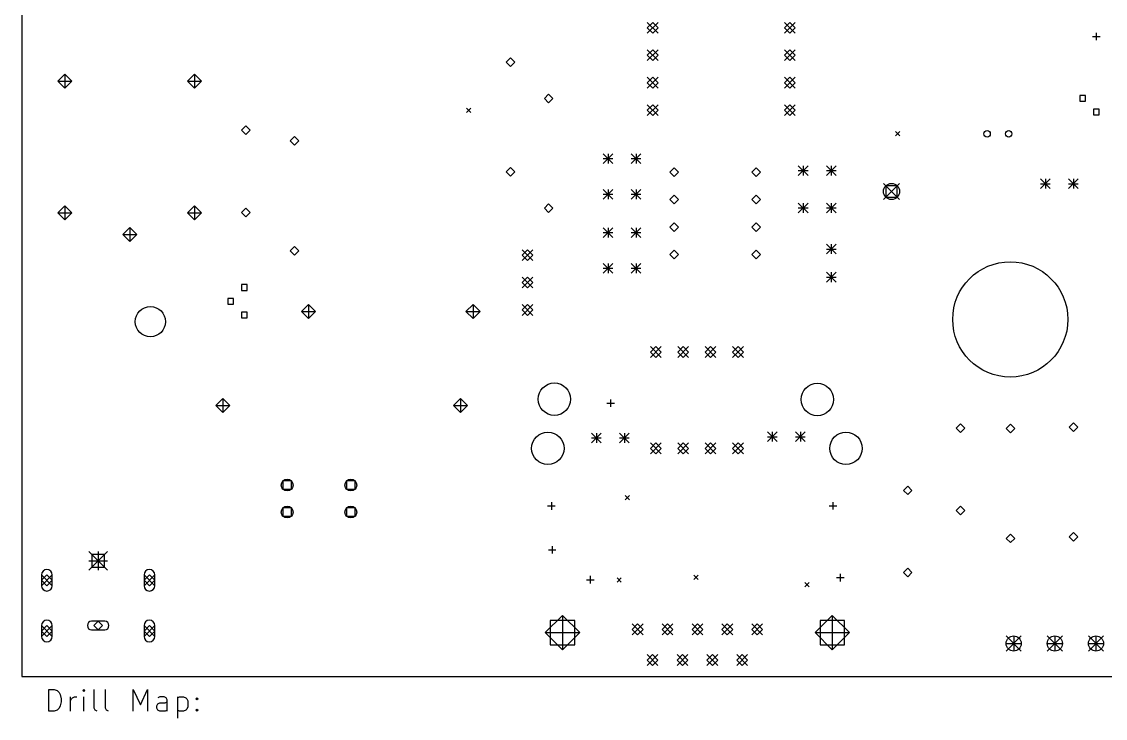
# Model space of a CAD drawing. Extents: x 10 to 419, y -288 to -23.
# Drawn here: x 12.6 to 113, y -220.4 to -155.9 of the extents above; entities that cross this region are included whole.
import ezdxf

# ---------------------------------------------------------------- set-up
doc = ezdxf.new("R2010")
doc.units = 0
doc.layers.add('BLACK', color=7, linetype='CONTINUOUS')

msp = doc.modelspace()

# ---------------------------------------------------------------- linework, layer by layer
at = {"layer": 'BLACK', "linetype": 'CONTINUOUS'}
for p, q in [((12.573, -23), (12.573, -216.5)), ((70.539, -155.923), (71.539, -156.923)), ((71.539, -155.923), (70.539, -156.923)), ((71.039, -155.923), (70.539, -156.423)), ((70.539, -156.423), (71.039, -156.923)), ((71.539, -156.423), (71.039, -155.923)), ((71.039, -156.923), (71.539, -156.423)), ((83.239, -155.923), (84.239, -156.923)), ((84.239, -155.923), (83.239, -156.923)), ((83.739, -155.923), (83.239, -156.423)), ((83.239, -156.423), (83.739, -156.923)), ((84.239, -156.423), (83.739, -155.923)), ((83.739, -156.923), (84.239, -156.423)), ((111.791, -157.228), (112.491, -157.228)), ((112.141, -156.878), (112.141, -157.578)), ((70.539, -158.463), (71.539, -159.463)), ((71.539, -158.463), (70.539, -159.463)), ((71.039, -158.463), (70.539, -158.963)), ((71.539, -158.963), (71.039, -158.463)), ((83.239, -158.463), (84.239, -159.463)), ((84.239, -158.463), (83.239, -159.463)), ((83.739, -158.463), (83.239, -158.963)), ((84.239, -158.963), (83.739, -158.463)), ((57.86, -159.19), (57.46, -159.59)), ((57.46, -159.59), (57.86, -159.99)), ((58.26, -159.59), (57.86, -159.19)), ((57.86, -159.99), (58.26, -159.59)), ((70.539, -158.963), (71.039, -159.463)), ((71.039, -159.463), (71.539, -158.963)), ((83.239, -158.963), (83.739, -159.463)), ((83.739, -159.463), (84.239, -158.963)), ((16.5806, -160.715), (15.9306, -161.365)), ((15.9306, -161.365), (17.2306, -161.365)), ((15.9306, -161.365), (16.5806, -162.015)), ((16.5806, -160.715), (16.5806, -162.015)), ((17.2306, -161.365), (16.5806, -160.715)), ((16.5806, -162.015), (17.2306, -161.365)), ((28.5806, -160.715), (27.9306, -161.365)), ((27.9306, -161.365), (29.2306, -161.365)), ((27.9306, -161.365), (28.5806, -162.015)), ((28.5806, -160.715), (28.5806, -162.015)), ((29.2306, -161.365), (28.5806, -160.715)), ((28.5806, -162.015), (29.2306, -161.365)), ((70.539, -161.003), (71.539, -162.003)), ((71.539, -161.003), (70.539, -162.003)), ((71.039, -161.003), (70.539, -161.503)), ((70.539, -161.503), (71.039, -162.003)), ((71.539, -161.503), (71.039, -161.003)), ((71.039, -162.003), (71.539, -161.503)), ((83.239, -161.003), (84.239, -162.003)), ((84.239, -161.003), (83.239, -162.003)), ((83.739, -161.003), (83.239, -161.503)), ((83.239, -161.503), (83.739, -162.003)), ((84.239, -161.503), (83.739, -161.003)), ((83.739, -162.003), (84.239, -161.503)), ((61.4, -162.56), (61, -162.96)), ((61.8, -162.96), (61.4, -162.56)), ((61, -162.96), (61.4, -163.36)), ((61.4, -163.36), (61.8, -162.96)), ((70.539, -163.543), (71.539, -164.543)), ((71.539, -163.543), (70.539, -164.543)), ((71.039, -163.543), (70.539, -164.043)), ((71.539, -164.043), (71.039, -163.543)), ((83.239, -163.543), (84.239, -164.543)), ((84.239, -163.543), (83.239, -164.543)), ((83.739, -163.543), (83.239, -164.043)), ((84.239, -164.043), (83.739, -163.543)), ((111.136, -162.678), (110.606, -162.678)), ((110.606, -162.678), (110.606, -163.208)), ((110.606, -163.208), (111.136, -163.208)), ((111.136, -163.208), (111.136, -162.678)), ((53.78, -163.85), (54.18, -164.25)), ((54.18, -163.85), (53.78, -164.25)), ((70.539, -164.043), (71.039, -164.543)), ((71.039, -164.543), (71.539, -164.043)), ((83.239, -164.043), (83.739, -164.543)), ((83.739, -164.543), (84.239, -164.043)), ((112.406, -163.948), (111.876, -163.948)), ((111.876, -163.948), (111.876, -164.478)), ((111.876, -164.478), (112.406, -164.478)), ((112.406, -164.478), (112.406, -163.948)), ((33.3502, -165.513), (32.9502, -165.913)), ((33.7502, -165.913), (33.3502, -165.513)), ((32.9502, -165.913), (33.3502, -166.313)), ((33.3502, -166.313), (33.7502, -165.913)), ((37.84, -166.5), (37.44, -166.9)), ((38.24, -166.9), (37.84, -166.5)), ((93.55, -166.01), (93.95, -166.41)), ((93.95, -166.01), (93.55, -166.41)), ((37.44, -166.9), (37.84, -167.3)), ((37.84, -167.3), (38.24, -166.9)), ((66.449, -168.081), (67.349, -168.981)), ((67.349, -168.081), (66.449, -168.981)), ((66.449, -168.531), (67.349, -168.531)), ((66.899, -168.081), (66.899, -168.981)), ((69.049, -168.081), (69.949, -168.981)), ((69.949, -168.081), (69.049, -168.981)), ((69.049, -168.531), (69.949, -168.531)), ((69.499, -168.081), (69.499, -168.981)), ((57.86, -169.35), (57.46, -169.75)), ((58.26, -169.75), (57.86, -169.35)), ((73.015, -169.391), (72.615, -169.791)), ((73.415, -169.791), (73.015, -169.391)), ((80.635, -169.391), (80.235, -169.791)), ((81.035, -169.791), (80.635, -169.391)), ((84.528, -169.2), (85.428, -170.1)), ((85.428, -169.2), (84.528, -170.1)), ((84.528, -169.65), (85.428, -169.65)), ((84.978, -169.2), (84.978, -170.1)), ((87.128, -169.2), (88.028, -170.1)), ((88.028, -169.2), (87.128, -170.1)), ((87.128, -169.65), (88.028, -169.65)), ((87.578, -169.2), (87.578, -170.1)), ((57.46, -169.75), (57.86, -170.15)), ((57.86, -170.15), (58.26, -169.75)), ((72.615, -169.791), (73.015, -170.191)), ((73.015, -170.191), (73.415, -169.791)), ((80.235, -169.791), (80.635, -170.191)), ((80.635, -170.191), (81.035, -169.791)), ((106.97, -170.41), (107.87, -171.31)), ((107.87, -170.41), (106.97, -171.31)), ((107.42, -170.41), (107.42, -171.31)), ((109.57, -170.41), (110.47, -171.31)), ((110.47, -170.41), (109.57, -171.31)), ((110.02, -170.41), (110.02, -171.31)), ((66.449, -171.383), (67.349, -172.283)), ((67.349, -171.383), (66.449, -172.283)), ((66.899, -171.383), (66.899, -172.283)), ((69.049, -171.383), (69.949, -172.283)), ((69.949, -171.383), (69.049, -172.283)), ((69.499, -171.383), (69.499, -172.283)), ((92.4172, -170.827), (93.9172, -172.327)), ((93.9172, -170.827), (92.4172, -172.327)), ((93.6975, -171.047), (92.6369, -171.047)), ((92.6369, -171.047), (92.6369, -172.107)), ((93.6975, -172.107), (93.6975, -171.047)), ((106.97, -170.86), (107.87, -170.86)), ((109.57, -170.86), (110.47, -170.86)), ((66.449, -171.833), (67.349, -171.833)), ((69.049, -171.833), (69.949, -171.833)), ((73.015, -171.931), (72.615, -172.331)), ((72.615, -172.331), (73.015, -172.731)), ((73.415, -172.331), (73.015, -171.931)), ((73.015, -172.731), (73.415, -172.331)), ((80.635, -171.931), (80.235, -172.331)), ((80.235, -172.331), (80.635, -172.731)), ((81.035, -172.331), (80.635, -171.931)), ((80.635, -172.731), (81.035, -172.331)), ((84.528, -172.653), (85.428, -173.553)), ((85.428, -172.653), (84.528, -173.553)), ((84.978, -172.653), (84.978, -173.553)), ((87.128, -172.653), (88.028, -173.553)), ((88.028, -172.653), (87.128, -173.553)), ((87.578, -172.653), (87.578, -173.553)), ((92.6369, -172.107), (93.6975, -172.107)), ((16.5806, -172.915), (15.9306, -173.565)), ((15.9306, -173.565), (17.2306, -173.565)), ((15.9306, -173.565), (16.5806, -174.215)), ((16.5806, -172.915), (16.5806, -174.215)), ((17.2306, -173.565), (16.5806, -172.915)), ((16.5806, -174.215), (17.2306, -173.565)), ((28.5806, -172.915), (27.9306, -173.565)), ((27.9306, -173.565), (29.2306, -173.565)), ((27.9306, -173.565), (28.5806, -174.215)), ((28.5806, -172.915), (28.5806, -174.215)), ((29.2306, -173.565), (28.5806, -172.915)), ((28.5806, -174.215), (29.2306, -173.565)), ((33.3502, -173.133), (32.9502, -173.533)), ((32.9502, -173.533), (33.3502, -173.933)), ((33.7502, -173.533), (33.3502, -173.133)), ((33.3502, -173.933), (33.7502, -173.533)), ((61.4, -172.72), (61, -173.12)), ((61, -173.12), (61.4, -173.52)), ((61.8, -173.12), (61.4, -172.72)), ((61.4, -173.52), (61.8, -173.12)), ((84.528, -173.103), (85.428, -173.103)), ((87.128, -173.103), (88.028, -173.103)), ((73.015, -174.471), (72.615, -174.871)), ((73.415, -174.871), (73.015, -174.471)), ((80.635, -174.471), (80.235, -174.871)), ((81.035, -174.871), (80.635, -174.471)), ((22.5806, -174.915), (21.9306, -175.565)), ((21.9306, -175.565), (23.2306, -175.565)), ((21.9306, -175.565), (22.5806, -176.215)), ((22.5806, -174.915), (22.5806, -176.215)), ((23.2306, -175.565), (22.5806, -174.915)), ((22.5806, -176.215), (23.2306, -175.565)), ((66.449, -174.939), (67.349, -175.839)), ((67.349, -174.939), (66.449, -175.839)), ((66.449, -175.389), (67.349, -175.389)), ((66.899, -174.939), (66.899, -175.839)), ((69.049, -174.939), (69.949, -175.839)), ((69.949, -174.939), (69.049, -175.839)), ((69.049, -175.389), (69.949, -175.389)), ((69.499, -174.939), (69.499, -175.839)), ((72.615, -174.871), (73.015, -175.271)), ((73.015, -175.271), (73.415, -174.871)), ((80.235, -174.871), (80.635, -175.271)), ((80.635, -175.271), (81.035, -174.871)), ((37.84, -176.66), (37.44, -177.06)), ((38.24, -177.06), (37.84, -176.66)), ((87.128, -176.463), (88.028, -177.363)), ((88.028, -176.463), (87.128, -177.363)), ((87.578, -176.463), (87.578, -177.363)), ((37.44, -177.06), (37.84, -177.46)), ((37.84, -177.46), (38.24, -177.06)), ((58.93, -176.97), (59.93, -177.97)), ((59.93, -176.97), (58.93, -177.97)), ((59.43, -176.97), (58.93, -177.47)), ((58.93, -177.47), (59.43, -177.97)), ((59.93, -177.47), (59.43, -176.97)), ((59.43, -177.97), (59.93, -177.47)), ((73.015, -177.011), (72.615, -177.411)), ((72.615, -177.411), (73.015, -177.811)), ((73.415, -177.411), (73.015, -177.011)), ((73.015, -177.811), (73.415, -177.411)), ((80.635, -177.011), (80.235, -177.411)), ((80.235, -177.411), (80.635, -177.811)), ((81.035, -177.411), (80.635, -177.011)), ((80.635, -177.811), (81.035, -177.411)), ((87.128, -176.913), (88.028, -176.913)), ((66.449, -178.241), (67.349, -179.141)), ((67.349, -178.241), (66.449, -179.141)), ((66.449, -178.691), (67.349, -178.691)), ((66.899, -178.241), (66.899, -179.141)), ((69.049, -178.241), (69.949, -179.141)), ((69.949, -178.241), (69.049, -179.141)), ((69.049, -178.691), (69.949, -178.691)), ((69.499, -178.241), (69.499, -179.141)), ((58.93, -179.51), (59.93, -180.51)), ((59.93, -179.51), (58.93, -180.51)), ((59.43, -179.51), (58.93, -180.01)), ((59.93, -180.01), (59.43, -179.51)), ((87.128, -179.063), (88.028, -179.963)), ((88.028, -179.063), (87.128, -179.963)), ((87.128, -179.513), (88.028, -179.513)), ((87.578, -179.063), (87.578, -179.963)), ((33.463, -180.202), (32.9326, -180.202)), ((32.9326, -180.202), (32.9326, -180.732)), ((33.463, -180.732), (33.463, -180.202)), ((58.93, -180.01), (59.43, -180.51)), ((59.43, -180.51), (59.93, -180.01)), ((32.193, -181.472), (31.6626, -181.472)), ((31.6626, -181.472), (31.6626, -182.002)), ((32.193, -182.002), (32.193, -181.472)), ((32.9326, -180.732), (33.463, -180.732)), ((31.6626, -182.002), (32.193, -182.002)), ((39.15, -182.03), (38.5, -182.68)), ((38.5, -182.68), (39.8, -182.68)), ((38.5, -182.68), (39.15, -183.33)), ((39.15, -182.03), (39.15, -183.33)), ((39.8, -182.68), (39.15, -182.03)), ((39.15, -183.33), (39.8, -182.68)), ((54.39, -182.03), (53.74, -182.68)), ((53.74, -182.68), (55.04, -182.68)), ((53.74, -182.68), (54.39, -183.33)), ((54.39, -182.03), (54.39, -183.33)), ((55.04, -182.68), (54.39, -182.03)), ((54.39, -183.33), (55.04, -182.68)), ((58.93, -182.05), (59.93, -183.05)), ((59.93, -182.05), (58.93, -183.05)), ((59.43, -182.05), (58.93, -182.55)), ((58.93, -182.55), (59.43, -183.05)), ((59.93, -182.55), (59.43, -182.05)), ((59.43, -183.05), (59.93, -182.55)), ((33.463, -182.742), (32.9326, -182.742)), ((32.9326, -182.742), (32.9326, -183.272)), ((32.9326, -183.272), (33.463, -183.272)), ((33.463, -183.272), (33.463, -182.742)), ((70.823, -185.945), (71.823, -186.945)), ((71.823, -185.945), (70.823, -186.945)), ((71.323, -185.945), (70.823, -186.445)), ((70.823, -186.445), (71.323, -186.945)), ((71.823, -186.445), (71.323, -185.945)), ((71.323, -186.945), (71.823, -186.445)), ((73.363, -185.945), (74.363, -186.945)), ((74.363, -185.945), (73.363, -186.945)), ((73.863, -185.945), (73.363, -186.445)), ((73.363, -186.445), (73.863, -186.945)), ((74.363, -186.445), (73.863, -185.945)), ((73.863, -186.945), (74.363, -186.445)), ((75.903, -185.945), (76.903, -186.945)), ((76.903, -185.945), (75.903, -186.945)), ((76.403, -185.945), (75.903, -186.445)), ((75.903, -186.445), (76.403, -186.945)), ((76.903, -186.445), (76.403, -185.945)), ((76.403, -186.945), (76.903, -186.445)), ((78.443, -185.945), (79.443, -186.945)), ((79.443, -185.945), (78.443, -186.945)), ((78.943, -185.945), (78.443, -186.445)), ((78.443, -186.445), (78.943, -186.945)), ((79.443, -186.445), (78.943, -185.945)), ((78.943, -186.945), (79.443, -186.445)), ((31.22, -190.753), (30.57, -191.403)), ((31.22, -190.753), (31.22, -192.053)), ((31.87, -191.403), (31.22, -190.753)), ((53.22, -190.753), (52.57, -191.403)), ((53.22, -190.753), (53.22, -192.053)), ((53.87, -191.403), (53.22, -190.753)), ((30.57, -191.403), (31.87, -191.403)), ((30.57, -191.403), (31.22, -192.053)), ((31.22, -192.053), (31.87, -191.403)), ((52.57, -191.403), (53.87, -191.403)), ((52.57, -191.403), (53.22, -192.053)), ((53.22, -192.053), (53.87, -191.403)), ((66.79, -191.18), (67.49, -191.18)), ((67.14, -190.83), (67.14, -191.53)), ((99.56, -193.1), (99.16, -193.5)), ((99.16, -193.5), (99.56, -193.9)), ((99.96, -193.5), (99.56, -193.1)), ((99.56, -193.9), (99.96, -193.5)), ((104.188, -193.137), (103.788, -193.537)), ((103.788, -193.537), (104.188, -193.937)), ((104.588, -193.537), (104.188, -193.137)), ((104.188, -193.937), (104.588, -193.537)), ((110.03, -193.01), (109.63, -193.41)), ((109.63, -193.41), (110.03, -193.81)), ((110.43, -193.41), (110.03, -193.01)), ((110.03, -193.81), (110.43, -193.41)), ((65.37, -193.95), (66.27, -194.85)), ((66.27, -193.95), (65.37, -194.85)), ((65.37, -194.4), (66.27, -194.4)), ((65.82, -193.95), (65.82, -194.85)), ((67.97, -193.95), (68.87, -194.85)), ((68.87, -193.95), (67.97, -194.85)), ((67.97, -194.4), (68.87, -194.4)), ((68.42, -193.95), (68.42, -194.85)), ((81.67, -193.84), (82.57, -194.74)), ((82.57, -193.84), (81.67, -194.74)), ((81.67, -194.29), (82.57, -194.29)), ((82.12, -193.84), (82.12, -194.74)), ((84.27, -193.84), (85.17, -194.74)), ((85.17, -193.84), (84.27, -194.74)), ((84.27, -194.29), (85.17, -194.29)), ((84.72, -193.84), (84.72, -194.74)), ((70.823, -194.864), (71.823, -195.864)), ((71.823, -194.864), (70.823, -195.864)), ((71.323, -194.864), (70.823, -195.364)), ((70.823, -195.364), (71.323, -195.864)), ((71.823, -195.364), (71.323, -194.864)), ((71.323, -195.864), (71.823, -195.364)), ((73.363, -194.864), (74.363, -195.864)), ((74.363, -194.864), (73.363, -195.864)), ((73.863, -194.864), (73.363, -195.364)), ((73.363, -195.364), (73.863, -195.864)), ((74.363, -195.364), (73.863, -194.864)), ((73.863, -195.864), (74.363, -195.364)), ((75.903, -194.864), (76.903, -195.864)), ((76.903, -194.864), (75.903, -195.864)), ((76.403, -194.864), (75.903, -195.364)), ((75.903, -195.364), (76.403, -195.864)), ((76.903, -195.364), (76.403, -194.864)), ((76.403, -195.864), (76.903, -195.364)), ((78.443, -194.864), (79.443, -195.864)), ((79.443, -194.864), (78.443, -195.864)), ((78.943, -194.864), (78.443, -195.364)), ((78.443, -195.364), (78.943, -195.864)), ((79.443, -195.364), (78.943, -194.864)), ((78.943, -195.864), (79.443, -195.364)), ((37.5589, -198.371), (36.7811, -198.371)), ((36.7811, -198.371), (36.7811, -199.149)), ((37.5589, -199.149), (37.5589, -198.371)), ((43.4589, -198.371), (42.6811, -198.371)), ((42.6811, -198.371), (42.6811, -199.149)), ((43.4589, -199.149), (43.4589, -198.371)), ((36.7811, -199.149), (37.5589, -199.149)), ((42.6811, -199.149), (43.4589, -199.149)), ((68.494, -199.728), (68.894, -200.128)), ((68.894, -199.728), (68.494, -200.128)), ((94.663, -198.852), (94.263, -199.252)), ((94.263, -199.252), (94.663, -199.652)), ((95.063, -199.252), (94.663, -198.852)), ((94.663, -199.652), (95.063, -199.252)), ((61.3, -200.7), (62, -200.7)), ((61.65, -200.35), (61.65, -201.05)), ((87.394, -200.69), (88.094, -200.69)), ((87.744, -200.34), (87.744, -201.04)), ((99.56, -200.72), (99.16, -201.12)), ((99.96, -201.12), (99.56, -200.72)), ((37.5589, -200.871), (36.7811, -200.871)), ((36.7811, -200.871), (36.7811, -201.649)), ((36.7811, -201.649), (37.5589, -201.649)), ((37.5589, -201.649), (37.5589, -200.871)), ((43.4589, -200.871), (42.6811, -200.871)), ((42.6811, -200.871), (42.6811, -201.649)), ((42.6811, -201.649), (43.4589, -201.649)), ((43.4589, -201.649), (43.4589, -200.871)), ((99.16, -201.12), (99.56, -201.52)), ((99.56, -201.52), (99.96, -201.12)), ((104.188, -203.297), (103.788, -203.697)), ((103.788, -203.697), (104.188, -204.097)), ((104.588, -203.697), (104.188, -203.297)), ((104.188, -204.097), (104.588, -203.697)), ((110.03, -203.17), (109.63, -203.57)), ((109.63, -203.57), (110.03, -203.97)), ((110.43, -203.57), (110.03, -203.17)), ((110.03, -203.97), (110.43, -203.57)), ((61.379, -204.762), (62.079, -204.762)), ((61.729, -204.412), (61.729, -205.112)), ((18.81, -204.93), (20.51, -206.63)), ((20.51, -204.93), (18.81, -206.63)), ((18.81, -205.78), (20.51, -205.78)), ((20.261, -205.179), (19.059, -205.179)), ((19.059, -205.179), (19.059, -206.381)), ((19.66, -204.93), (19.66, -206.63)), ((20.261, -206.381), (20.261, -205.179)), ((19.059, -206.381), (20.261, -206.381)), ((94.663, -206.472), (94.263, -206.872)), ((95.063, -206.872), (94.663, -206.472)), ((14.41, -207.08), (15.41, -208.08)), ((15.41, -207.08), (14.41, -208.08)), ((14.91, -207.08), (14.41, -207.58)), ((14.41, -207.08), (14.41, -208.08)), ((14.41, -207.58), (14.91, -208.08)), ((15.41, -207.58), (14.91, -207.08)), ((14.91, -208.08), (15.41, -207.58)), ((15.41, -208.08), (15.41, -207.08)), ((23.91, -207.08), (24.91, -208.08)), ((24.91, -207.08), (23.91, -208.08)), ((24.41, -207.08), (23.91, -207.58)), ((23.91, -207.08), (23.91, -208.08)), ((23.91, -207.58), (24.41, -208.08)), ((24.91, -207.58), (24.41, -207.08)), ((24.41, -208.08), (24.91, -207.58)), ((24.91, -208.08), (24.91, -207.08)), ((64.9035, -207.528), (65.6035, -207.528)), ((65.2535, -207.178), (65.2535, -207.878)), ((67.732, -207.348), (68.132, -207.748)), ((68.132, -207.348), (67.732, -207.748)), ((74.844, -207.094), (75.244, -207.494)), ((75.244, -207.094), (74.844, -207.494)), ((85.1435, -207.798), (85.5435, -208.198)), ((85.5435, -207.798), (85.1435, -208.198)), ((88.0635, -207.338), (88.7635, -207.338)), ((88.4135, -206.988), (88.4135, -207.688)), ((94.263, -206.872), (94.663, -207.272)), ((94.663, -207.272), (95.063, -206.872)), ((62.681, -210.828), (61.081, -212.428)), ((62.681, -210.828), (62.681, -214.028)), ((64.281, -212.428), (62.681, -210.828)), ((87.681, -210.828), (86.081, -212.428)), ((87.681, -210.828), (87.681, -214.028)), ((89.281, -212.428), (87.681, -210.828)), ((14.41, -211.78), (15.41, -212.78)), ((15.41, -211.78), (14.41, -212.78)), ((14.91, -211.78), (14.41, -212.28)), ((14.41, -211.78), (14.41, -212.78)), ((15.41, -212.28), (14.91, -211.78)), ((15.41, -212.78), (15.41, -211.78)), ((20.2628, -211.38), (19.0572, -211.38)), ((19.66, -211.38), (19.26, -211.78)), ((19.26, -211.78), (19.66, -212.18)), ((20.06, -211.78), (19.66, -211.38)), ((19.66, -212.18), (20.06, -211.78)), ((23.91, -211.78), (24.91, -212.78)), ((24.91, -211.78), (23.91, -212.78)), ((24.41, -211.78), (23.91, -212.28)), ((23.91, -211.78), (23.91, -212.78)), ((24.91, -212.28), (24.41, -211.78)), ((24.91, -212.78), (24.91, -211.78)), ((63.8124, -211.296), (61.5496, -211.296)), ((61.5496, -211.296), (61.5496, -213.559)), ((63.8124, -213.559), (63.8124, -211.296)), ((69.141, -211.628), (70.141, -212.628)), ((70.141, -211.628), (69.141, -212.628)), ((69.641, -211.628), (69.141, -212.128)), ((70.141, -212.128), (69.641, -211.628)), ((71.911, -211.628), (72.911, -212.628)), ((72.911, -211.628), (71.911, -212.628)), ((72.411, -211.628), (71.911, -212.128)), ((72.911, -212.128), (72.411, -211.628)), ((74.681, -211.628), (75.681, -212.628)), ((75.681, -211.628), (74.681, -212.628)), ((75.181, -211.628), (74.681, -212.128)), ((75.681, -212.128), (75.181, -211.628)), ((77.451, -211.628), (78.451, -212.628)), ((78.451, -211.628), (77.451, -212.628)), ((77.951, -211.628), (77.451, -212.128)), ((78.451, -212.128), (77.951, -211.628)), ((80.221, -211.628), (81.221, -212.628)), ((81.221, -211.628), (80.221, -212.628)), ((80.721, -211.628), (80.221, -212.128)), ((81.221, -212.128), (80.721, -211.628)), ((88.8124, -211.296), (86.5496, -211.296)), ((86.5496, -211.296), (86.5496, -213.559)), ((88.8124, -213.559), (88.8124, -211.296)), ((14.41, -212.28), (14.91, -212.78)), ((14.91, -212.78), (15.41, -212.28)), ((19.0572, -212.18), (20.2628, -212.18)), ((23.91, -212.28), (24.41, -212.78)), ((24.41, -212.78), (24.91, -212.28)), ((61.081, -212.428), (64.281, -212.428)), ((61.081, -212.428), (62.681, -214.028)), ((62.681, -214.028), (64.281, -212.428)), ((69.141, -212.128), (69.641, -212.628)), ((69.641, -212.628), (70.141, -212.128)), ((71.911, -212.128), (72.411, -212.628)), ((72.411, -212.628), (72.911, -212.128)), ((74.681, -212.128), (75.181, -212.628)), ((75.181, -212.628), (75.681, -212.128)), ((77.451, -212.128), (77.951, -212.628)), ((77.951, -212.628), (78.451, -212.128)), ((80.221, -212.128), (80.721, -212.628)), ((80.721, -212.628), (81.221, -212.128)), ((86.081, -212.428), (89.281, -212.428)), ((86.081, -212.428), (87.681, -214.028)), ((87.681, -214.028), (89.281, -212.428)), ((103.788, -212.734), (105.185, -214.131)), ((105.185, -212.734), (103.788, -214.131)), ((104.487, -212.734), (104.487, -214.131)), ((107.599, -212.734), (108.995, -214.131)), ((108.995, -212.734), (107.599, -214.131)), ((108.297, -212.734), (108.297, -214.131)), ((111.408, -212.734), (112.805, -214.131)), ((112.805, -212.734), (111.408, -214.131)), ((112.107, -212.734), (112.107, -214.131)), ((61.5496, -213.559), (63.8124, -213.559)), ((86.5496, -213.559), (88.8124, -213.559)), ((103.788, -213.433), (105.185, -213.433)), ((107.599, -213.433), (108.995, -213.433)), ((111.408, -213.433), (112.805, -213.433)), ((70.526, -214.468), (71.526, -215.468)), ((71.526, -214.468), (70.526, -215.468)), ((71.026, -214.468), (70.526, -214.968)), ((71.526, -214.968), (71.026, -214.468)), ((73.296, -214.468), (74.296, -215.468)), ((74.296, -214.468), (73.296, -215.468)), ((73.796, -214.468), (73.296, -214.968)), ((74.296, -214.968), (73.796, -214.468)), ((76.066, -214.468), (77.066, -215.468)), ((77.066, -214.468), (76.066, -215.468)), ((76.566, -214.468), (76.066, -214.968)), ((77.066, -214.968), (76.566, -214.468)), ((78.836, -214.468), (79.836, -215.468)), ((79.836, -214.468), (78.836, -215.468)), ((79.336, -214.468), (78.836, -214.968)), ((79.836, -214.968), (79.336, -214.468)), ((70.526, -214.968), (71.026, -215.468)), ((71.026, -215.468), (71.526, -214.968)), ((73.296, -214.968), (73.796, -215.468)), ((73.796, -215.468), (74.296, -214.968)), ((76.066, -214.968), (76.566, -215.468)), ((76.566, -215.468), (77.066, -214.968)), ((78.836, -214.968), (79.336, -215.468)), ((79.336, -215.468), (79.836, -214.968)), ((12.573, -216.5), (418.973, -216.5)), ((15.1008, -219.695), (15.1008, -217.695)), ((15.1008, -217.695), (15.577, -217.695)), ((15.577, -217.695), (15.8627, -217.79)), ((15.8627, -217.79), (16.0531, -217.981)), ((18.3389, -217.695), (18.2436, -217.79)), ((18.2436, -217.79), (18.3389, -217.885)), ((18.4341, -217.79), (18.3389, -217.695)), ((18.3389, -217.695), (18.3389, -217.885)), ((18.3389, -217.885), (18.4341, -217.79)), ((19.2912, -219.409), (19.2912, -217.695)), ((20.3389, -219.409), (20.3389, -217.695)), ((22.9103, -219.695), (22.9103, -217.695)), ((22.9103, -217.695), (23.577, -219.123)), ((23.577, -219.123), (24.2436, -217.695)), ((24.2436, -217.695), (24.2436, -219.695)), ((16.0531, -217.981), (16.1484, -218.171)), ((16.1484, -218.171), (16.2436, -218.552)), ((16.2436, -218.838), (16.1484, -219.219)), ((16.2436, -218.552), (16.2436, -218.838)), ((17.1008, -219.695), (17.1008, -218.362)), ((17.1008, -218.742), (17.196, -218.552)), ((17.196, -218.552), (17.2912, -218.457)), ((17.2912, -218.457), (17.4817, -218.362)), ((17.4817, -218.362), (17.6722, -218.362)), ((18.3389, -219.695), (18.3389, -218.362)), ((25.3865, -218.362), (25.196, -218.457)), ((25.7674, -218.362), (25.3865, -218.362)), ((25.9579, -218.457), (25.7674, -218.362)), ((25.8627, -218.933), (26.0531, -218.838)), ((26.0531, -218.647), (25.9579, -218.457)), ((26.0531, -219.695), (26.0531, -218.647)), ((27.0055, -218.362), (27.0055, -220.362)), ((27.0055, -218.457), (27.196, -218.362)), ((27.196, -218.362), (27.577, -218.362)), ((27.577, -218.362), (27.7674, -218.457)), ((27.7674, -218.457), (27.8627, -218.552)), ((27.8627, -218.552), (27.9579, -218.742)), ((27.9579, -218.742), (27.9579, -219.314)), ((28.7198, -218.552), (28.8151, -218.457)), ((28.8151, -218.647), (28.7198, -218.552)), ((28.8151, -218.457), (28.9103, -218.552)), ((28.8151, -218.457), (28.8151, -218.647)), ((28.9103, -218.552), (28.8151, -218.647)), ((15.577, -219.695), (15.1008, -219.695)), ((15.8627, -219.6), (15.577, -219.695)), ((16.0531, -219.409), (15.8627, -219.6)), ((16.1484, -219.219), (16.0531, -219.409)), ((19.3865, -219.6), (19.2912, -219.409)), ((19.577, -219.695), (19.3865, -219.6)), ((20.4341, -219.6), (20.3389, -219.409)), ((20.6246, -219.695), (20.4341, -219.6)), ((25.1008, -219.219), (25.196, -219.028)), ((25.1008, -219.409), (25.1008, -219.219)), ((25.196, -219.6), (25.1008, -219.409)), ((25.196, -219.028), (25.3865, -218.933)), ((25.3865, -219.695), (25.196, -219.6)), ((25.3865, -218.933), (25.8627, -218.933)), ((25.8627, -219.695), (25.3865, -219.695)), ((26.0531, -219.6), (25.8627, -219.695)), ((27.196, -219.695), (27.0055, -219.6)), ((27.577, -219.695), (27.196, -219.695)), ((27.7674, -219.6), (27.577, -219.695)), ((27.8627, -219.504), (27.7674, -219.6)), ((27.9579, -219.314), (27.8627, -219.504)), ((28.7198, -219.6), (28.8151, -219.504)), ((28.8151, -219.695), (28.7198, -219.6)), ((28.8151, -219.504), (28.9103, -219.6)), ((28.8151, -219.504), (28.8151, -219.695)), ((28.9103, -219.6), (28.8151, -219.695))]:
    msp.add_line(p, q, dxfattribs=at)
at = {"layer": 'BLACK'}
for centre, radius in [((102.02, -166.245), 0.3), ((104.02, -166.245), 0.3), ((93.1672, -171.577), 0.75), ((104.17, -183.423), 5.334), ((24.4993, -183.634), 1.4), ((61.93, -190.81), 1.5), ((86.29, -190.84), 1.5), ((61.323, -195.363), 1.5), ((88.943, -195.363), 1.5), ((37.17, -198.76), 0.55), ((43.07, -198.76), 0.55), ((37.17, -201.26), 0.55), ((43.07, -201.26), 0.55), ((104.487, -213.433), 0.6985), ((108.297, -213.433), 0.6985), ((112.107, -213.433), 0.6985)]:
    msp.add_circle(centre, radius, dxfattribs=at)
for centre, radius, start, end in [((14.91, -207.08), 0.5, 0, 180), ((24.41, -207.08), 0.5, 0, 180), ((14.91, -208.08), 0.5, 180, 360), ((24.41, -208.08), 0.5, 180, 360), ((14.91, -211.78), 0.5, 0, 180), ((19.0572, -211.78), 0.4, 90, 270), ((20.2628, -211.78), 0.4, 270, 450), ((24.41, -211.78), 0.5, 0, 180), ((14.91, -212.78), 0.5, 180, 360), ((24.41, -212.78), 0.5, 180, 360)]:
    msp.add_arc(centre, radius, start, end, dxfattribs=at)

doc.saveas('drawing.dxf')
